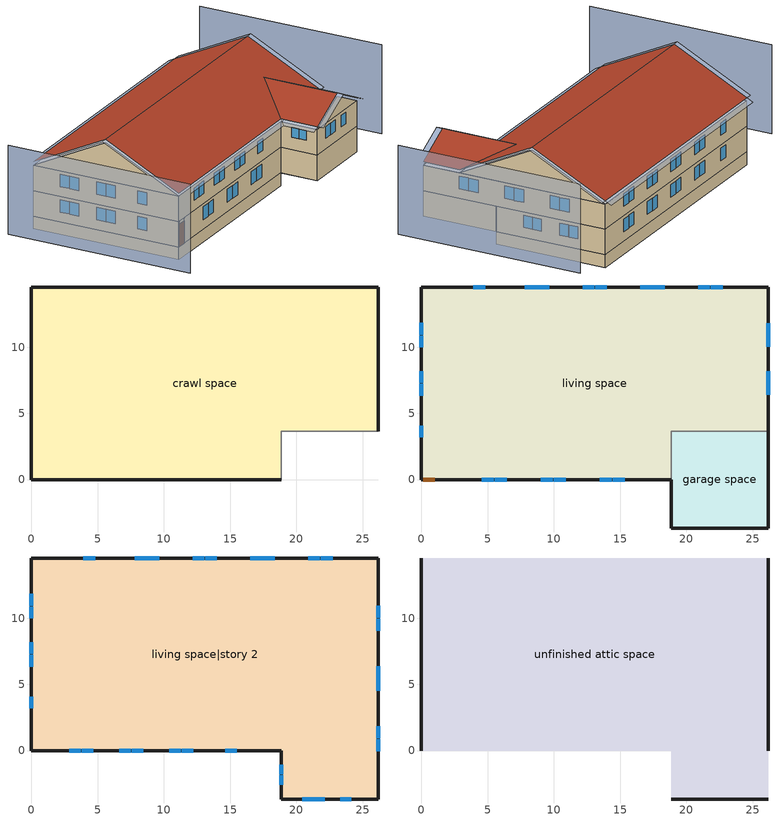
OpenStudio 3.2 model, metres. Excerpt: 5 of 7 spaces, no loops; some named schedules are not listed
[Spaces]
crawl space
 floor foundation (FloorFndGrndCS): 0,0 0,14.54 26.17,14.54 26.17,3.66 18.86,3.66 18.86,0 z-1.22
 wall foundation (WallFndGrndCS): 26.17,3.66 26.17,14.54 0,14.54 0,0 18.86,0 z-1.22:0
 wall adiabatic (WallFndGrndCS): 18.86,0 18.86,3.66 26.17,3.66 z-1.22:0
garage space
 floor foundation (FloorFndGrndUnfinSlab): 18.86,-3.66 18.86,3.66 26.17,3.66 26.17,-3.66 z0
 wall outside (WallExtUninsUnfin): 18.86,0 18.86,-3.66 26.17,-3.66 26.17,3.66 z0:2.44
 wall to living space (WallIntFinInsUnfin Reversed): 26.17,3.66 18.86,3.66 18.86,0 z0:2.44
living space
 floor to crawl space (FloorCSInsFin Reversed): 0,0 0,14.54 26.17,14.54 26.17,3.66 18.86,3.66 18.86,0 z0
 wall outside (WallExtInsFin): 26.17,3.66 26.17,14.54 0,14.54 0,0 0.13,0 1.05,0 18.86,0 z0:2.44
 window (WindowConstruction): 4.56,0 5.47,0 / 5.53,0 6.45,0 / 9.01,0 9.92,0 / 9.98,0 10.9,0 / 13.46,0 14.38,0 / 14.44,0 15.35,0 z0.92:2.13; 22.74,14.54 21.84,14.54 / 21.78,14.54 20.89,14.54 / 18.37,14.54 17.48,14.54 / 17.42,14.54 16.53,14.54 / 14.01,14.54 13.12,14.54 / 13.06,14.54 12.16,14.54 / 9.65,14.54 8.76,14.54 / 8.69,14.54 7.8,14.54 / 4.81,14.54 3.92,14.54 / 0,11.83 0,10.94 / 0,10.88 0,9.98 / 0,8.19 0,7.3 / 0,7.24 0,6.35 / 0,4.08 0,3.19 z0.94:2.13; 26.17,6.39 26.17,7.26 / 26.17,7.32 26.17,8.18 / 26.17,10.02 26.17,10.88 / 26.17,10.94 26.17,11.81 z0.98:2.13
 door (Door): 0.15,0 1.02,0 z0:2.13
living space|story 2
 floor to garage space (FloorFinInsUnfin): 26.17,3.66 26.17,-3.66 18.86,-3.66 18.86,3.66 z2.44
 floor to living space (FloorFinUninsFin): 26.17,14.54 26.17,3.66 18.86,3.66 18.86,0 0,0 0,14.54 z2.44
 wall outside (WallExtInsFin): 0,14.54 0,0 18.86,0 18.86,-3.66 26.17,-3.66 26.17,14.54 0,14.54 z2.44:4.88
 window (WindowConstruction): 20.44,-3.66 21.27,-3.66 / 21.33,-3.66 22.16,-3.66 / 23.32,-3.66 24.15,-3.66 z3.47:4.57; 2.87,0 3.74,0 / 3.8,0 4.67,0 / 6.64,0 7.51,0 / 7.57,0 8.44,0 / 10.42,0 11.29,0 / 11.35,0 12.22,0 / 14.65,0 15.52,0 z3.41:4.57; 22.74,14.54 21.84,14.54 / 21.78,14.54 20.89,14.54 / 18.37,14.54 17.48,14.54 / 17.42,14.54 16.53,14.54 / 14.01,14.54 13.12,14.54 / 13.06,14.54 12.16,14.54 / 9.65,14.54 8.76,14.54 / 8.69,14.54 7.8,14.54 / 4.81,14.54 3.92,14.54 / 0,11.83 0,10.94 / 0,10.88 0,9.98 / 0,8.19 0,7.3 / 0,7.24 0,6.35 / 0,4.08 0,3.19 z3.38:4.57; 18.86,-1.09 18.86,-1.8 / 18.86,-1.86 18.86,-2.57 z3.63:4.57; 26.17,-0.05 26.17,0.86 / 26.17,0.92 26.17,1.83 / 26.17,4.5 26.17,5.41 / 26.17,5.47 26.17,6.38 / 26.17,9.05 26.17,9.96 / 26.17,10.02 26.17,10.93 z3.36:4.57
unfinished attic space
 floor to living space|story 2 (FloorFinInsUnfinAttic): 26.17,14.54 26.17,0 0,0 0,14.54 z4.88; 18.86,-3.66 18.86,0 26.17,0 26.17,-3.66 z4.88
 wall outside (WallExtUninsUnfin): 0,7.27,8.51 0,14.54,4.88 0,0,4.88; 26.17,7.27,8.51 26.17,0,4.88 26.17,14.54,4.88; 18.86,-3.66,4.88 26.17,-3.66,4.88 22.52,-3.66,6.71
 roof outside (RoofUnfinInsExt): 0,7.27,8.82 26.17,7.27,8.82 26.17,14.54,5.18 0,14.54,5.18; 18.86,0,5.18 18.86,-3.66,5.18 22.52,-3.66,7.01 22.52,3.66,7.01; 26.17,0,5.18 22.52,3.66,7.01 22.52,-3.66,7.01 26.17,-3.66,5.18; 0,7.27,8.82 0,0,5.18 18.86,0,5.18 22.52,3.66,7.01 26.17,0,5.18 26.17,7.27,8.82
shading: -4.57,14.54 -4.57,-3.66 / 30.75,-3.66 30.75,14.54 z0:8.51; 26.17,7.32 26.17,8.18 / 26.17,6.39 26.17,7.26 / 26.17,10.02 26.17,10.88 / 26.17,10.94 26.17,11.81 z0.98:2.13; 26.17,9.05 26.17,9.96 / 26.17,5.47 26.17,6.38 / 26.17,4.5 26.17,5.41 / 26.17,-0.05 26.17,0.86 / 26.17,0.92 26.17,1.83 / 26.17,10.02 26.17,10.93 z3.36:4.57; 0,8.19 0,7.3 / 0,11.83 0,10.94 / 22.74,14.54 21.84,14.54 / 0,10.88 0,9.98 / 17.42,14.54 16.53,14.54 / 18.37,14.54 17.48,14.54 / 0,7.24 0,6.35 / 13.06,14.54 12.16,14.54 / 21.78,14.54 20.89,14.54 / 14.01,14.54 13.12,14.54 / 9.65,14.54 8.76,14.54 / 8.69,14.54 7.8,14.54 / 0,4.08 0,3.19 / 4.81,14.54 3.92,14.54 z0.94:2.13; 9.01,0 9.92,0 / 5.53,0 6.45,0 / 4.56,0 5.47,0 / 14.44,0 15.35,0 / 9.98,0 10.9,0 / 13.46,0 14.38,0 z0.92:2.13; 14.65,0 15.52,0 / 11.35,0 12.22,0 / 6.64,0 7.51,0 / 7.57,0 8.44,0 / 2.87,0 3.74,0 / 3.8,0 4.67,0 / 10.42,0 11.29,0 z3.41:4.57; 23.32,-3.66 24.15,-3.66 / 20.44,-3.66 21.27,-3.66 / 21.33,-3.66 22.16,-3.66 z3.47:4.57; 18.86,-1.86 18.86,-2.57 / 18.86,-1.09 18.86,-1.8 z3.63:4.57; 0,11.83 0,10.94 / 21.78,14.54 20.89,14.54 / 0,10.88 0,9.98 / 4.81,14.54 3.92,14.54 / 0,7.24 0,6.35 / 22.74,14.54 21.84,14.54 / 9.65,14.54 8.76,14.54 / 18.37,14.54 17.48,14.54 / 17.42,14.54 16.53,14.54 / 8.69,14.54 7.8,14.54 / 0,4.08 0,3.19 / 14.01,14.54 13.12,14.54 / 0,8.19 0,7.3 / 13.06,14.54 12.16,14.54 z3.38:4.57; 18.25,0,4.88 18.25,-3.66,4.88 18.86,-3.66,5.18 18.86,0,5.18; 18.86,-4.27,5.18 22.52,-4.27,7.01 22.52,-3.66,7.01 18.86,-3.66,5.18; -0.61,14.54,5.18 -0.61,7.27,8.82 0,7.27,8.82 0,14.54,5.18; 26.78,7.27,8.82 26.78,14.54,5.18 26.17,14.54,5.18 26.17,7.27,8.82; 26.17,15.15,4.88 0,15.15,4.88 0,14.54,5.18 26.17,14.54,5.18; -0.61,7.27,8.82 -0.61,0,5.18 0,0,5.18 0,7.27,8.82; 0,-0.61,4.88 18.86,-0.61,4.88 18.86,0,5.18 0,0,5.18; 26.78,0,5.18 26.78,7.27,8.82 26.17,7.27,8.82 26.17,0,5.18; 26.78,-3.66,4.88 26.78,0,4.88 26.17,0,5.18 26.17,-3.66,5.18; 22.52,-4.27,7.01 26.17,-4.27,5.18 26.17,-3.66,5.18 22.52,-3.66,7.01
[Building]
Building 1: North Axis {deg}=45; Standards Number of Stories=2; Standards Number of Above Ground Stories=2; Standards Building Type=singlefamilydetached; Standards Number of Living Units=1
[Site]
Burlington International Ap_VT_USA: Latitude {deg}=44.47; Longitude {deg}=-73.15; Time Zone {hr}=-5; Elevation {m}=101; Terrain=Suburbs
[ClimateZones]
Climate Zone Institution Name 1=Building America; Climate Zone Document Year 1=0; Climate Zone Value 1=Cold
[Site:WaterMainsTemperature]
Calculation Method=Correlation; Annual Average Outdoor Air Temperature {C}=7.86614; Maximum Difference In Monthly Average Outdoor Air Temperatures {deltaC}=28.2745
[Site:GroundTemperature:Deep]
7.86614, 7.86614, 7.86614, 7.86614, 7.86614, 7.86614, 7.86614, 7.86614, 7.86614, 7.86614, 7.86614, 7.86614
[Material] Roughness=Rough
Name | Thickness {m} | Conductivity {W/m-K} | Density {kg/m3} | Specific Heat {J/kg-K} | Thermal Absorptance | Solar Absorptance | Visible Absorptance
Drywall 0.5 in. | 0.0127 | 0.160291 | 801 | 837.4 | 0.9 | 0.5 | 0.1
FloorUATrussandIns | 0.0889 | 0.0555643 | 50.7834 | 1165.1 | 0.9 | 0.5 | 0.9
FloorUAAdditionalCeilingIns | 0.266954 | 0.0531827 | 16.02 | 1046.75
Composition Shingles | 0.009525 | 0.162714 | 1121.4 | 1465.45 | 0.91 | 0.85 | 0.85
RoofSheathing | 0.01905 | 0.115458 | 512.64 | 1214.23 | 0.82 | 0.3 | 0.3
RoofUARoofIns | 0.18415 | 8.02397 | 37.0049 | 1207.88 | 0.91 | 0.85 | 0.91
Vinyl, Light | 0.009525 | 0.089435 | 177.822 | 1046.75 | 0.9 | 0.3 | 0.3
WallSheathing | 0.0127 | 0.115458 | 512.64 | 1214.23 | 0.82 | 0.3 | 0.3
WallStudAndCavity | 0.0889 | 0.338221 | 129.063 | 1212.76 | 0.9 | 0.3 | 0.9
WallStudAndCavity 1 | 0.0889 | 0.346661 | 129.063 | 1212.76 | 0.82 | 0.3 | 0.82
WallStudAndCavity 2 | 0.0889 | 0.393744 | 83.0341 | 1211.67 | 0.9 | 0.3 | 0.9
WallStudAndCavity 3 | 0.0889 | 0.397942 | 83.0341 | 1211.67 | 0.82 | 0.3 | 0.3
res furniture material living space|story 2 | 0.1524 | 0.115458 | 640.8 | 1214.23 | 0.9 | 0.6 | 0.1
Concrete 8.0 in.; FootingMaterial | 0.2032 | 1.803125 | 2242.8 | 837.4 | 0.9
Concrete 4.0 in. | 0.1016 | 1.803125 | 2242.8 | 837.4 | 0.9
FloorIns | 0.23495 | 2.59817 | 67.691 | 1210.98 | 0.82 | 0.3 | 0.3
Wood Floor | 0.015875 | 0.115458 | 544.68 | 1214.23
Floor Covering | 0.0127 | 0.0433444 | 54.468 | 1339.84 | 0.9 | 0.9
FloorIns 1 | 0.1397 | 1.90491 | 67.691 | 1210.98 | 0.82 | 0.3 | 0.3
FloorFinStudAndAirFloor | 0.1397 | 0.557395 | 67.691 | 1210.98 | 0.9 | 0.5 | 0.9
DoorMaterial | 0.04445 | 0.0612267 | 512.64 | 1214.23 | 0.82 | 0.3 | 0.3
[Construction]
FloorFinInsUnfinAttic: Drywall 0.5 in., FloorUATrussandIns, FloorUAAdditionalCeilingIns
RoofUnfinInsExt: Composition Shingles, RoofSheathing, RoofUARoofIns
WallExtInsFin: Vinyl, Light, WallSheathing, WallStudAndCavity, Drywall 0.5 in.
WallIntFinInsUnfin Reversed: WallStudAndCavity 1, WallSheathing
WallExtUninsUnfin: Vinyl, Light, WallSheathing, WallStudAndCavity 2
WallIntFinUninsFin: WallStudAndCavity 3, Drywall 0.5 in.
res furniture construction living space|story 2; res furniture construction garage space; res furniture construction living space: res furniture material living space|story 2
WallFndGrndCS: Concrete 8.0 in.
FloorFndGrndCS; FloorFndGrndUnfinSlab: Concrete 4.0 in.
FloorCSInsFin Reversed: Floor Covering, Wood Floor, RoofSheathing, FloorIns
FootingConstruction: FootingMaterial
FloorFinInsUnfin: FloorIns 1, RoofSheathing, Wood Floor, Floor Covering
FloorFinUninsFin: Drywall 0.5 in., FloorFinStudAndAirFloor, RoofSheathing, Wood Floor, Floor Covering
WindowConstruction: WindowMaterial
Door: DoorMaterial
[WindowMaterial:SimpleGlazingSystem]
WindowMaterial: U-Factor {W/m2-K}=2.15764; Solar Heat Gain Coefficient=0.44
[ThermalZone] Use Ideal Air Loads=No
living zone: Thermostat=living zone temperature setpoint
garage zone; unfinished attic zone; crawl zone: 
res ds res fur oil asys ret air zone; res ds res ac asys ret air zone: Volume {m3}=0.25
[Sizing:Zone] Zone Cooling Design Supply Air Temperature Input Method=SupplyAirTemperature; Zone Cooling Design Supply Air Temperature {C}=14; Zone Cooling Design Supply Air Temperature Difference {deltaC}=11.11; Zone Heating Design Supply Air Temperature Input Method=SupplyAirTemperature; Zone Heating Design Supply Air Temperature {C}=40; Zone Heating Design Supply Air Temperature Difference {deltaC}=11.11; Zone Cooling Design Supply Air Humidity Ratio {kg-H2O/kg-air}=0.0085; Zone Heating Design Supply Air Humidity Ratio {kg-H2O/kg-air}=0.008; Cooling Design Air Flow Method=DesignDay; Heating Design Air Flow Method=DesignDay; Account for Dedicated Outdoor Air System=No; Dedicated Outdoor Air System Control Strategy=NeutralSupplyAir; Dedicated Outdoor Air Low Setpoint Temperature for Design {C}=autosize; Dedicated Outdoor Air High Setpoint Temperature for Design {C}=autosize
garage zone; unfinished attic zone; crawl zone; res ds res fur oil asys ret air zone; res ds res ac asys ret air zone
[Space]
Name | Space Type | Thermal Zone | Building Unit
garage space | Space Type 1 | garage zone
living space; living space|story 2 | Space Type 2 | living zone | unit 1
unfinished attic space | Space Type 3 | unfinished attic zone
crawl space | Space Type 4 | crawl zone
res ds res fur oil asys ret air space |  | res ds res fur oil asys ret air zone
res ds res ac asys ret air space |  | res ds res ac asys ret air zone
[SpaceType]
Name | Standards Space Type
Space Type 1 | garage
Space Type 2 | living
Space Type 3 | unfinished attic
Space Type 4 | crawlspace
[BuildingUnit]
unit 1: Building Unit Type=Residential
[External:File]
schedules.csv: File=schedules.csv
[People:Definition] Number of People Calculation Method=People; Fraction Radiant=0.319734; Sensible Heat Fraction=0.573; Carbon Dioxide Generation Rate {m3/s-W}=0; Enable ASHRAE 55 Comfort Warnings=No; Mean Radiant Temperature Calculation Type=ZoneAveraged
Name | Number of People {people}
res occupants|living space|story 2 | 0.535148
res occupants|living space | 0.464852
[People] Number of People Schedule=occupants; Activity Level Schedule=res occupants activity schedule; Multiplier=1
Name | People Definition | Space or SpaceType
res occupants|living space|story 2 | res occupants|living space|story 2 | living space|story 2
res occupants|living space | res occupants|living space | living space
[InternalMass:Definition] Design Level Calculation Method=SurfaceArea
Name | Construction | Surface Area {m2}
living space|story 2 Partition | WallIntFinUninsFin | 407.38
living space Partition | WallIntFinUninsFin | 353.868
res furniture mass living space|story 2 | res furniture construction living space|story 2 | 162.952
res furniture mass garage space | res furniture construction garage space | 5.35122
res furniture mass living space | res furniture construction living space | 141.547
[InternalMass] Multiplier=1
Name | Internal Mass Definition | Space or SpaceType
living space|story 2 Partition | living space|story 2 Partition | living space|story 2
living space Partition | living space Partition | living space
res furniture mass living space|story 2 | res furniture mass living space|story 2 | living space|story 2
res furniture mass garage space | res furniture mass garage space | garage space
res furniture mass living space | res furniture mass living space | living space
[Foundation:Kiva] Wall Height Above Grade {m}=0.2032; Wall Depth Below Slab {m}=0.2032
Name | Footing Wall Construction
Foundation Kiva 1
Foundation Kiva 2 | FootingConstruction
[Foundation:Kiva:Settings]
Soil Conductivity {W/m-K}=1.731; Soil Density {kg/m3}=1842.3; Soil Specific Heat {J/kg-K}=418.7; Ground Solar Absorptivity=0.9; Ground Thermal Absorptivity=0.9; Ground Surface Roughness {m}=0.03; Far-Field Width {m}=40; Deep-Ground Boundary Condition=ZeroFlux; Deep-Ground Depth {m}=40; Minimum Cell Dimension {m}=0.02; Maximum Cell Growth Coefficient=1.5; Simulation Timestep=Hourly
[SurfaceProperty:ExposedFoundationPerimeter] Exposed Perimeter Calculation Method=TotalExposedPerimeter
Name | Total Exposed Perimeter {m}
Surface 28 | 70.4601
Surface 1 | 18.288
[WaterUse:Equipment:Definition]
Name | Peak Flow Rate {m3/s} | Target Temperature Schedule
res shower | 3.52102e-05 | fixtures temperature schedule
res sink | 3.49067e-05 | fixtures temperature schedule
res bath | 0.000153902 | fixtures temperature schedule
res shower dist; res sink dist; res bath dist | 0 | fixtures temperature schedule
res cw | 2.72863e-05 | res cw temperature schedule
[WaterUse:Equipment] Space=living space|story 2
Name | Water Use Equipment Definition | Flow Rate Fraction Schedule
res shower | res shower | showers
res sink | res sink | sinks
res bath | res bath | baths
res shower dist | res shower dist | showers
res sink dist | res sink dist | sinks
res bath dist | res bath dist | baths
res cw | res cw | clothes_washer
[OtherEquipment:Definition] Design Level Calculation Method=EquipmentLevel
Name | Design Level {W} | Fraction Latent | Fraction Radiant | Fraction Lost
res shower | 1012.26 | 0.486891 | 0 | 0
res sink | 350.285 | 0.311263 | 0 | 0
res bath | 2267.71 | 0 | 0 | 0
res hot water distribution | 3258.28 | 0 | 0 | 0
res range propane | 9400.19 | 0.2 | 0.18 | 0.5
res ds res fur oil asys SupSLkToLvEq; res ds res fur oil asys SupLatLkToLvEq; res ds res fur oil asys SupDCnToLvEq; res ds res fur oil asys SupDCnToAhEq; res ds res fur oil asys RetDCnToPlEq; res ds res fur oil asys RetDCnToAhEquip; res ds res fur oil asys SupSLkToAhEq; res ds res fur oil asys SupLatLkToAhEq; res ds res fur oil asys RetSLkEq; res ds res fur oil asys RetLatLkEq; res ds res ac asys SupSLkToLvEq; res ds res ac asys SupLatLkToLvEq; res ds res ac asys SupDCnToLvEq; res ds res ac asys SupDCnToAhEq; res ds res ac asys RetDCnToPlEq; res ds res ac asys RetDCnToAhEquip; res ds res ac asys SupSLkToAhEq; res ds res ac asys SupLatLkToAhEq; res ds res ac asys RetSLkEq; res ds res ac asys RetLatLkEq | 0
[OtherEquipment]
Name | Other Equipment Definition | Space or SpaceType | Schedule | Fuel Type
res shower | res shower | living space|story 2 | showers
res sink | res sink | living space|story 2 | sinks
res bath | res bath | living space|story 2 | baths
res hot water distribution | res hot water distribution | living space|story 2 | showers
res range propane | res range propane | living space|story 2 | cooking_range | Propane
res ds res fur oil asys SupSLkToLvEq | res ds res fur oil asys SupSLkToLvEq | living space|story 2 | Always On Discrete | None
res ds res fur oil asys SupLatLkToLvEq | res ds res fur oil asys SupLatLkToLvEq | living space|story 2 | Always On Discrete | None
res ds res fur oil asys SupDCnToLvEq | res ds res fur oil asys SupDCnToLvEq | living space|story 2 | Always On Discrete | None
res ds res fur oil asys SupDCnToAhEq | res ds res fur oil asys SupDCnToAhEq | crawl space | Always On Discrete | None
res ds res fur oil asys RetDCnToPlEq | res ds res fur oil asys RetDCnToPlEq | res ds res fur oil asys ret air space | Always On Discrete | None
res ds res fur oil asys RetDCnToAhEquip | res ds res fur oil asys RetDCnToAhEquip | crawl space | Always On Discrete | None
res ds res fur oil asys SupSLkToAhEq | res ds res fur oil asys SupSLkToAhEq | crawl space | Always On Discrete | None
res ds res fur oil asys SupLatLkToAhEq | res ds res fur oil asys SupLatLkToAhEq | crawl space | Always On Discrete | None
res ds res fur oil asys RetSLkEq | res ds res fur oil asys RetSLkEq | res ds res fur oil asys ret air space | Always On Discrete | None
res ds res fur oil asys RetLatLkEq | res ds res fur oil asys RetLatLkEq | res ds res fur oil asys ret air space | Always On Discrete | None
res ds res ac asys SupSLkToLvEq | res ds res ac asys SupSLkToLvEq | living space|story 2 | Always On Discrete | None
res ds res ac asys SupLatLkToLvEq | res ds res ac asys SupLatLkToLvEq | living space|story 2 | Always On Discrete | None
res ds res ac asys SupDCnToLvEq | res ds res ac asys SupDCnToLvEq | living space|story 2 | Always On Discrete | None
res ds res ac asys SupDCnToAhEq | res ds res ac asys SupDCnToAhEq | crawl space | Always On Discrete | None
res ds res ac asys RetDCnToPlEq | res ds res ac asys RetDCnToPlEq | res ds res ac asys ret air space | Always On Discrete | None
res ds res ac asys RetDCnToAhEquip | res ds res ac asys RetDCnToAhEquip | crawl space | Always On Discrete | None
res ds res ac asys SupSLkToAhEq | res ds res ac asys SupSLkToAhEq | crawl space | Always On Discrete | None
res ds res ac asys SupLatLkToAhEq | res ds res ac asys SupLatLkToAhEq | crawl space | Always On Discrete | None
res ds res ac asys RetSLkEq | res ds res ac asys RetSLkEq | res ds res ac asys ret air space | Always On Discrete | None
res ds res ac asys RetLatLkEq | res ds res ac asys RetLatLkEq | res ds res ac asys ret air space | Always On Discrete | None
[EnergyManagementSystem:Sensor]
Name | Output Variable or Output Meter Index Key | Output Variable or Output Meter
res_shower_vol | res shower | Water Use Equipment Hot Water Volume
res_shower_mixsp | fixtures temperature schedule | Schedule Value
res_nv_pb_s |  | Site Outdoor Air Barometric Pressure
res_af_vw_s |  | Site Wind Speed
res_nv_wt_s |  | Site Outdoor Air Humidity Ratio
res_nv_1_nva_s | res nv_1 avail schedule | Schedule Value
res_nv_1_sp_s | res nv_1 temp schedule | Schedule Value
res_ds_res_fur_oil_asys_ah_mfr_s | Node 26 | System Node Mass Flow Rate
res_ds_res_fur_oil_asys_ah_vfr_s | Node 26 | System Node Current Density Volume Flow Rate
res_ds_res_fur_oil_asys_ah_tt_s | Node 26 | System Node Temperature
res_ds_res_fur_oil_asys_ra_t_s | Node 29 | System Node Temperature
res_ds_res_fur_oil_asys_ah_wt_s | Node 26 | System Node Humidity Ratio
res_ds_res_fur_oil_asys_ra_w_s | Node 29 | System Node Humidity Ratio
res_ds_res_fur_oil_asys_ah_t_s; res_ds_res_ac_asys_ah_t_s | crawl zone | Zone Air Temperature
res_ds_res_fur_oil_asys_ah_w_s; res_ds_res_ac_asys_ah_w_s | crawl zone | Zone Mean Air Humidity Ratio
res_ds_res_ac_asys_ah_mfr_s | Node 19 | System Node Mass Flow Rate
res_ds_res_ac_asys_ah_vfr_s | Node 19 | System Node Current Density Volume Flow Rate
res_ds_res_ac_asys_ah_tt_s | Node 19 | System Node Temperature
res_ds_res_ac_asys_ra_t_s | Node 22 | System Node Temperature
res_ds_res_ac_asys_ah_wt_s | Node 19 | System Node Humidity Ratio
res_ds_res_ac_asys_ra_w_s | Node 22 | System Node Humidity Ratio
res_infil_1_range_sch_s | res mv_1 range exhaust schedule | Schedule Value
res_infil_1_bath_sch_s | res mv_1 bath exhaust schedule | Schedule Value
res_infil_1_dryer_sch_s | clothes_dryer_exhaust | Schedule Value
res_infil_1_wh_sch_s | Always On Discrete | Schedule Value
[EnergyManagementSystem:Program]
res_shower_sag: If res_shower_vol > 0; Set ShowerTime=SystemTimeStep; Else; Set ShowerTime=0; EndIf; If (res_shower_vol > 0) && (res_shower_mixsp > res_shower_tout); Set ShowerSag=SystemTimeStep; Set ShowerE=res_shower_vol*4141170*(res_shower_mixsp-res_shower_tout); Else; Set ShowerSag=0; Set ShowerE=0; EndIf
res_nv_1_program: Set Tdiff = res_af_1_tin_s-res_af_1_tt_s; Set dT = (@Abs Tdiff); Set pt = (@RhFnTdbWPb res_af_1_tt_s res_nv_wt_s res_nv_pb_s); Set NVA = 23059.85846398137; Set Cs = 0.00017926040778923255; Set Cw = 8.70903777141566e-05; Set MNV = 10.31236626554883; Set MHR = 0.0115; Set MRH = 0.7; Set temp1 = (res_nv_1_nva_s*NVA); Set SGNV = temp1*((((Cs*dT)+(Cw*(res_af_vw_s^2)))^0.5)/1000); If (res_nv_wt_s<MHR) && (pt<MRH) && (res_af_1_tin_s>res_nv_1_sp_s); Set temp2 = (res_af_1_tin_s-res_nv_1_sp_s); Set NVadj1 = temp2/(res_af_1_tin_s-res_af_1_tt_s); Set NVadj2 = (@Min NVadj1 1); Set NVadj3 = (@Max NVadj2 0); Set NVadj = SGNV*NVadj3; Set res_nv_1_flow_act = (@Min NVadj MNV); Else; Set res_nv_1_flow_act = 0; EndIf
res_ds_res_fur_oil_asys_program: Set res_ds_res_fur_oil_asys_AhMfr = res_ds_res_fur_oil_asys_ah_mfr_s; Set res_ds_res_fur_oil_asys_FanRtf = res_ds_res_fur_oil_asys_fan_rtf_s; Set res_ds_res_fur_oil_asys_AhVfr = res_ds_res_fur_oil_asys_ah_vfr_s; Set res_ds_res_fur_oil_asys_AhTt = res_ds_res_fur_oil_asys_ah_tt_s; Set res_ds_res_fur_oil_asys_AhWt = res_ds_res_fur_oil_asys_ah_wt_s; Set res_ds_res_fur_oil_asys_RaT = res_ds_res_fur_oil_asys_ra_t_s; Set res_ds_res_fur_oil_asys_RaW = res_ds_res_fur_oil_asys_ra_w_s; Set res_ds_res_fur_oil_asys_AhT = res_ds_res_fur_oil_asys_ah_t_s; Set res_ds_res_fur_oil_asys_AhW = res_ds_res_fur_oil_asys_ah_w_s; Run res_ds_res_fur_oil_asys_lk_subrout; Set res_ds_res_fur_oil_asys_SupSLkToLvEq_act = res_ds_res_fur_oil_asys_SupSLkToLv; Set res_ds_res_fur_oil_asys_SupLatLkToLvEq_act = res_ds_res_fur_oil_asys_SupLatLkToLv; Set res_ds_res_fur_oil_asys_SupDCnToLvEq_act = res_ds_res_fur_oil_asys_SupDCnToLv; Set res_ds_res_fur_oil_asys_SupDCnToAhEq_act = res_ds_res_fur_oil_asys_SupDCnToAh; Set res_ds_res_fur_oil_asys_SupSLkToAhEq_act = res_ds_res_fur_oil_asys_SupSLkToAh; Set res_ds_res_fur_oil_asys_SupLatLkToAhEq_act = res_ds_res_fur_oil_asys_SupLatLkToAh; Set res_ds_res_fur_oil_asys_RetSLkEq_act = res_ds_res_fur_oil_asys_RetSLk; Set res_ds_res_fur_oil_asys_RetLatLkEq_act = res_ds_res_fur_oil_asys_RetLatLk; Set res_ds_res_fur_oil_asys_RetDCnToPlEq_act = res_ds_res_fur_oil_asys_RetDCnToPl; Set res_ds_res_fur_oil_asys_RetDCnToAhEquip_act = res_ds_res_fur_oil_asys_RetDCnToAh; Set res_ds_res_fur_oil_asys_AhToLivMix_act = res_ds_res_fur_oil_asys_AhToLiv; Set res_ds_res_fur_oil_asys_LivToAhMix_act = res_ds_res_fur_oil_asys_LivToAh
res_ds_res_ac_asys_program: Set res_ds_res_ac_asys_AhMfr = res_ds_res_ac_asys_ah_mfr_s; Set res_ds_res_ac_asys_FanRtf = res_ds_res_ac_asys_fan_rtf_s; Set res_ds_res_ac_asys_AhVfr = res_ds_res_ac_asys_ah_vfr_s; Set res_ds_res_ac_asys_AhTt = res_ds_res_ac_asys_ah_tt_s; Set res_ds_res_ac_asys_AhWt = res_ds_res_ac_asys_ah_wt_s; Set res_ds_res_ac_asys_RaT = res_ds_res_ac_asys_ra_t_s; Set res_ds_res_ac_asys_RaW = res_ds_res_ac_asys_ra_w_s; Set res_ds_res_ac_asys_AhT = res_ds_res_ac_asys_ah_t_s; Set res_ds_res_ac_asys_AhW = res_ds_res_ac_asys_ah_w_s; Run res_ds_res_ac_asys_lk_subrout; Set res_ds_res_ac_asys_SupSLkToLvEq_act = res_ds_res_ac_asys_SupSLkToLv; Set res_ds_res_ac_asys_SupLatLkToLvEq_act = res_ds_res_ac_asys_SupLatLkToLv; Set res_ds_res_ac_asys_SupDCnToLvEq_act = res_ds_res_ac_asys_SupDCnToLv; Set res_ds_res_ac_asys_SupDCnToAhEq_act = res_ds_res_ac_asys_SupDCnToAh; Set res_ds_res_ac_asys_SupSLkToAhEq_act = res_ds_res_ac_asys_SupSLkToAh; Set res_ds_res_ac_asys_SupLatLkToAhEq_act = res_ds_res_ac_asys_SupLatLkToAh; Set res_ds_res_ac_asys_RetSLkEq_act = res_ds_res_ac_asys_RetSLk; Set res_ds_res_ac_asys_RetLatLkEq_act = res_ds_res_ac_asys_RetLatLk; Set res_ds_res_ac_asys_RetDCnToPlEq_act = res_ds_res_ac_asys_RetDCnToPl; Set res_ds_res_ac_asys_RetDCnToAhEquip_act = res_ds_res_ac_asys_RetDCnToAh; Set res_ds_res_ac_asys_AhToLivMix_act = res_ds_res_ac_asys_AhToLiv; Set res_ds_res_ac_asys_LivToAhMix_act = res_ds_res_ac_asys_LivToAh
res_infil_1_program: Set p_m = 0.14; Set p_s = 0.22; Set s_m = 270; Set s_s = 370; Set z_m = 9.99744; Set z_s = 4.8768; Set f_t = (((s_m/z_m)^p_m)*((z_s/s_s)^p_s)); Set Tdiff = res_af_1_tin_s-res_af_1_tt_s; Set dT = @Abs Tdiff; Set c = 0.1597; Set Cs = 0.1236; Set Cw = 0.1283; Set n = 0.65; Set sft = (f_t*0.7000000000000001); Set temp1 = ((c*Cw)*((sft*res_af_vw_s)^(2*n)))^2; Set Qn = (((c*Cs*(dT^n))^2)+temp1)^0.5; Set Tdiff = res_af_1_tin_s-res_af_1_tt_s; Set QWHV = res_infil_1_wh_sch_s*0.0; Set Qrange = res_infil_1_range_sch_s*0.0472; Set Qdryer = res_infil_1_dryer_sch_s*0.0472; Set Qbath = res_infil_1_bath_sch_s*0.0472; Set QductsOut = 0; Set QductsIn = 0; Set QductsOut = QductsOut+res_ds_res_fur_oil_asys_lk_ret_fan_equiv; Set QductsIn = QductsIn+res_ds_res_fur_oil_asys_lk_sup_fan_equiv; Set QductsOut = QductsOut+res_ds_res_ac_asys_lk_ret_fan_equiv; Set QductsIn = QductsIn+res_ds_res_ac_asys_lk_sup_fan_equiv; Set Qout = Qrange+Qbath+Qdryer+QductsOut; Set Qin = QWHV+QductsIn; Set faneff_wh = 1; Set res_infil_1_house_fan_act = (QWHV*300)/faneff_wh*0; Set faneff_sp = 0.4719474432000001; Set res_infil_1_range_fan_act = (Qrange*300)/faneff_sp; Set res_infil_1_bath_fan_act = (Qbath*300)/faneff_sp; Set Qfan = (@Max Qout Qin); If Qfan > 0; Set Qavg = ((Qout + Qin) / 2.0); If ((@Abs (Qout - Qavg)) / Qavg) <= 0.1; Set phi = 1; Else; Set phi = (Qn / (Qn + Qfan)); EndIf; Set Qinf_adj = phi * Qn; Else; Set Qinf_adj = Qn; EndIf; Set res_infil_1_flow_act = Qfan + Qinf_adj
[EnergyManagementSystem:ProgramCallingManager]
res shower sag: EndOfSystemTimestepAfterHVACReporting; res_shower_sag
res af_1 program calling manager: BeginTimestepBeforePredictor; res_infil_1_program; res_nv_1_program
res ds res fur oil asys program calling manager: EndOfSystemTimestepAfterHVACReporting; res_ds_res_fur_oil_asys_program
res ds res ac asys program calling manager: EndOfSystemTimestepAfterHVACReporting; res_ds_res_ac_asys_program
[EnergyManagementSystem:OutputVariable] Type of Data in Variable=Summed; Update Frequency=SystemTimestep; EMS Program or Subroutine=res_shower_sag
Name | EMS Variable | Units
Unmet Shower Energy|unit 1 | ShowerE | J
Unmet Shower Time|unit 1 | ShowerSag | hr
Shower Draw Time|unit 1 | ShowerTime | hr
[ThermostatSetpoint:DualSetpoint]
living zone temperature setpoint: Heating Setpoint Temperature Schedule=res heating setpoint; Cooling Setpoint Temperature Schedule=res cooling setpoint
[ElectricEquipment:Definition] Design Level Calculation Method=EquipmentLevel
Name | Design Level {W} | Fraction Latent | Fraction Radiant | Fraction Lost
res ceil fan | 15.7953 | 0 | 0.558 | 0
res refrig | 65.0889 | 0 | 0 | 0
res cw | 1627.99 | 0 | 0.48 | 0.2
res cd electric | 27867.8 | 0.05 | 0.09 | 0.8
res range electric | 905.696 | 0.3 | 0.24 | 0.3
res misc plug loads|living space|story 2 | 472.839 | 0.021 | 0.558 | 0.049
res misc plug loads|living space | 410.728 | 0.021 | 0.558 | 0.049
res extra refrig | 133.339 | 0 | 0 | 0
res infil_1 house fan; res infil_1 range fan; res infil_1 bath fan | 0 | 0 | 0 | 1
[ElectricEquipment]
Name | Electric Equipment Definition | Space or SpaceType | Schedule
res ceil fan | res ceil fan | living space|story 2 | ceiling_fan
res refrig | res refrig | living space|story 2 | res refrig schedule
res cw | res cw | living space|story 2 | clothes_washer_power
res cd electric | res cd electric | living space|story 2 | clothes_dryer
res range electric | res range electric | living space|story 2 | cooking_range
res misc plug loads|living space|story 2 | res misc plug loads|living space|story 2 | living space|story 2 | plug_loads
res misc plug loads|living space | res misc plug loads|living space | living space | plug_loads
res extra refrig | res extra refrig | garage space | res extra refrig schedule
res infil_1 house fan | res infil_1 house fan | living space|story 2 | Always On Discrete
res infil_1 range fan | res infil_1 range fan | living space|story 2 | Always On Discrete
res infil_1 bath fan | res infil_1 bath fan | living space|story 2 | Always On Discrete
[Lights:Definition] Design Level Calculation Method=LightingLevel; Fraction Radiant=0.6; Fraction Visible=0.2; Return Air Fraction=0
Name | Lighting Level {W}
res lighting interior living space|story 2 | 945.397
res lighting interior living space | 821.213
res lighting garage garage space | 4.07527
[Lights] Fraction Replaceable=1
Name | Lights Definition | Space or SpaceType | Schedule
res lighting interior living space|story 2 | res lighting interior living space|story 2 | living space|story 2 | lighting_interior
res lighting interior living space | res lighting interior living space | living space | lighting_interior
res lighting garage garage space | res lighting garage garage space | garage space | lighting_garage
[Exterior:Lights:Definition]
res lighting exterior: Design Level {W}=20.7716
[Exterior:Lights]
res lighting exterior: Exterior Lights Definition=res lighting exterior; Schedule=lighting_exterior
[SpaceInfiltration:EffectiveLeakageArea] Schedule=Always On Discrete
Name | Space or SpaceType | Effective Air Leakage Area {cm2} | Stack Coefficient | Wind Coefficient
res infil|garage space | garage space | 108.805 | 0.000129067 | 4.38083e-05
res infil|unfinished attic space | unfinished attic space | 13565.7 | 0.000273825 | 4.64718e-05
[SpaceInfiltration:DesignFlowRate] Schedule=Always On Discrete
Name | Space or SpaceType | Design Flow Rate Calculation Method | Air Changes per Hour {1/hr} | Constant Term Coefficient | Temperature Term Coefficient | Velocity Term Coefficient | Velocity Squared Term Coefficient | Design Flow Rate {m3/s}
res infil|crawl space | crawl space | AirChanges/Hour | 2 | 1 | 0 | 0 | 0
res nv_1 flow; res infil_1 flow | living space|story 2 | Flow/Space |  |  |  |  |  | 0
[EnergyManagementSystem:Actuator]
Name | Actuated Component | Actuated Component Type | Actuated Component Control Type
res_nv_1_flow_act | res nv_1 flow | Zone Infiltration | Air Exchange Flow Rate
res_ds_res_fur_oil_asys_SupSLkToLvEq_act | res ds res fur oil asys SupSLkToLvEq | OtherEquipment | Power Level
res_ds_res_fur_oil_asys_SupLatLkToLvEq_act | res ds res fur oil asys SupLatLkToLvEq | OtherEquipment | Power Level
res_ds_res_fur_oil_asys_SupDCnToLvEq_act | res ds res fur oil asys SupDCnToLvEq | OtherEquipment | Power Level
res_ds_res_fur_oil_asys_SupDCnToAhEq_act | res ds res fur oil asys SupDCnToAhEq | OtherEquipment | Power Level
res_ds_res_fur_oil_asys_RetDCnToPlEq_act | res ds res fur oil asys RetDCnToPlEq | OtherEquipment | Power Level
res_ds_res_fur_oil_asys_RetDCnToAhEquip_act | res ds res fur oil asys RetDCnToAhEquip | OtherEquipment | Power Level
res_ds_res_fur_oil_asys_SupSLkToAhEq_act | res ds res fur oil asys SupSLkToAhEq | OtherEquipment | Power Level
res_ds_res_fur_oil_asys_SupLatLkToAhEq_act | res ds res fur oil asys SupLatLkToAhEq | OtherEquipment | Power Level
res_ds_res_fur_oil_asys_RetSLkEq_act | res ds res fur oil asys RetSLkEq | OtherEquipment | Power Level
res_ds_res_fur_oil_asys_RetLatLkEq_act | res ds res fur oil asys RetLatLkEq | OtherEquipment | Power Level
res_ds_res_fur_oil_asys_AhToLivMix_act | res ds res fur oil asys AhToLivMix | ZoneMixing | Air Exchange Flow Rate
res_ds_res_fur_oil_asys_LivToAhMix_act | res ds res fur oil asys LivToAhMix | ZoneMixing | Air Exchange Flow Rate
res_ds_res_ac_asys_SupSLkToLvEq_act | res ds res ac asys SupSLkToLvEq | OtherEquipment | Power Level
res_ds_res_ac_asys_SupLatLkToLvEq_act | res ds res ac asys SupLatLkToLvEq | OtherEquipment | Power Level
res_ds_res_ac_asys_SupDCnToLvEq_act | res ds res ac asys SupDCnToLvEq | OtherEquipment | Power Level
res_ds_res_ac_asys_SupDCnToAhEq_act | res ds res ac asys SupDCnToAhEq | OtherEquipment | Power Level
res_ds_res_ac_asys_RetDCnToPlEq_act | res ds res ac asys RetDCnToPlEq | OtherEquipment | Power Level
res_ds_res_ac_asys_RetDCnToAhEquip_act | res ds res ac asys RetDCnToAhEquip | OtherEquipment | Power Level
res_ds_res_ac_asys_SupSLkToAhEq_act | res ds res ac asys SupSLkToAhEq | OtherEquipment | Power Level
res_ds_res_ac_asys_SupLatLkToAhEq_act | res ds res ac asys SupLatLkToAhEq | OtherEquipment | Power Level
res_ds_res_ac_asys_RetSLkEq_act | res ds res ac asys RetSLkEq | OtherEquipment | Power Level
res_ds_res_ac_asys_RetLatLkEq_act | res ds res ac asys RetLatLkEq | OtherEquipment | Power Level
res_ds_res_ac_asys_AhToLivMix_act | res ds res ac asys AhToLivMix | ZoneMixing | Air Exchange Flow Rate
res_ds_res_ac_asys_LivToAhMix_act | res ds res ac asys LivToAhMix | ZoneMixing | Air Exchange Flow Rate
res_infil_1_house_fan_act | res infil_1 house fan | ElectricEquipment | Electricity Rate
res_infil_1_range_fan_act | res infil_1 range fan | ElectricEquipment | Electricity Rate
res_infil_1_bath_fan_act | res infil_1 bath fan | ElectricEquipment | Electricity Rate
res_infil_1_flow_act | res infil_1 flow | Zone Infiltration | Air Exchange Flow Rate
[AirLoopHVAC:ReturnPlenum]
Name | ThermalZone
res fur oil asys return plenum | res ds res fur oil asys ret air zone
res ac asys return plenum | res ds res ac asys ret air zone
[ZoneMixing] Schedule=Always On Continuous; Design Flow Rate Calculation Method=Flow/Zone; Design Flow Rate {m3/s}=0
Name | Zone | Source Zone
res ds res fur oil asys AhToLivMix; res ds res ac asys AhToLivMix | living zone | crawl zone
res ds res fur oil asys LivToAhMix; res ds res ac asys LivToAhMix | crawl zone | living zone
[EnergyManagementSystem:Subroutine]
res_ds_res_fur_oil_asys_lk_subrout: Set f_sup = 0.1499250749250749; Set f_ret = 0.0750749250749251; Set f_OA = 0.0748501498501498; Set oafrate = f_OA * res_ds_res_fur_oil_asys_AhVfr; Set suplkfrate = f_sup * res_ds_res_fur_oil_asys_AhVfr; Set retlkfrate = f_ret * res_ds_res_fur_oil_asys_AhVfr; Set res_ds_res_fur_oil_asys_AhToLiv = (@Abs (suplkfrate-retlkfrate-oafrate)); Set res_ds_res_fur_oil_asys_LivToAh = 0; Set res_ds_res_fur_oil_asys_lk_sup_fan_equiv = 0; Set res_ds_res_fur_oil_asys_lk_ret_fan_equiv = oafrate; If res_ds_res_fur_oil_asys_AhMfr>0; Set h_SA=(@HFnTdbW res_ds_res_fur_oil_asys_AhTt res_ds_res_fur_oil_asys_AhWt); Set h_AHZ=(@HFnTdbW res_ds_res_fur_oil_asys_AhT res_ds_res_fur_oil_asys_AhW); Set h_RA=(@HFnTdbW res_ds_res_fur_oil_asys_RaT res_ds_res_fur_oil_asys_RaW); Set h_fg=(@HfgAirFnWTdb res_ds_res_fur_oil_asys_AhWt res_ds_res_fur_oil_asys_AhTt); Set SALkQtot=f_sup*res_ds_res_fur_oil_asys_AhMfr*(h_RA-h_SA); Set temp1=h_fg*(res_ds_res_fur_oil_asys_RaW-res_ds_res_fur_oil_asys_AhWt); Set res_ds_res_fur_oil_asys_SupLatLkToLv = f_sup*res_ds_res_fur_oil_asys_AhMfr*temp1; Set res_ds_res_fur_oil_asys_SupSLkToLv = SALkQtot-res_ds_res_fur_oil_asys_SupLatLkToLv; Set eTm=(res_ds_res_fur_oil_asys_FanRtf/(res_ds_res_fur_oil_asys_AhMfr*1006.0))*514.866; Set eTm=0-eTm; Set temp4=res_ds_res_fur_oil_asys_AhT; Set tsup=temp4+((res_ds_res_fur_oil_asys_AhTt-res_ds_res_fur_oil_asys_AhT)*(@Exp eTm)); Set temp5=tsup-res_ds_res_fur_oil_asys_AhTt; Set res_ds_res_fur_oil_asys_SupDCnToLv = res_ds_res_fur_oil_asys_AhMfr*1006.0*temp5; Set res_ds_res_fur_oil_asys_SupDCnToAh = 0-res_ds_res_fur_oil_asys_SupDCnToLv; Set eTm=(res_ds_res_fur_oil_asys_FanRtf/(res_ds_res_fur_oil_asys_AhMfr*1006.0))*190.691; Set eTm=0-eTm; Set temp6=res_ds_res_fur_oil_asys_AhT; Set tret=temp6+((res_ds_res_fur_oil_asys_RaT-res_ds_res_fur_oil_asys_AhT)*(@Exp eTm)); Set temp7=tret-res_ds_res_fur_oil_asys_RaT; Set res_ds_res_fur_oil_asys_RetDCnToPl=res_ds_res_fur_oil_asys_AhMfr*1006.0*temp7; Set res_ds_res_fur_oil_asys_RetDCnToAh=0-res_ds_res_fur_oil_asys_RetDCnToPl; Set res_ds_res_fur_oil_asys_RetLatLk=0; Set temp2=(res_ds_res_fur_oil_asys_AhT-res_ds_res_fur_oil_asys_RaT); Set res_ds_res_fur_oil_asys_RetSLk=f_ret*res_ds_res_fur_oil_asys_AhMfr*1006.0*temp2; Set QtLkToAHZn=f_sup*res_ds_res_fur_oil_asys_AhMfr*(h_SA-h_AHZ); Set temp3=(res_ds_res_fur_oil_asys_AhWt-res_ds_res_fur_oil_asys_AhW); Set res_ds_res_fur_oil_asys_SupLatLkToAh=f_sup*res_ds_res_fur_oil_asys_AhMfr*h_fg; Set res_ds_res_fur_oil_asys_SupLatLkToAh=res_ds_res_fur_oil_asys_SupLatLkToAh*temp3; Set res_ds_res_fur_oil_asys_SupSLkToAh=QtLkToAHZn-res_ds_res_fur_oil_asys_SupLatLkToAh; Else; Set res_ds_res_fur_oil_asys_SupLatLkToLv=0; Set res_ds_res_fur_oil_asys_SupSLkToLv=0; Set res_ds_res_fur_oil_asys_SupDCnToLv=0; Set res_ds_res_fur_oil_asys_SupDCnToAh=0; Set res_ds_res_fur_oil_asys_RetDCnToPl=0; Set res_ds_res_fur_oil_asys_RetDCnToAh=0; Set res_ds_res_fur_oil_asys_RetLatLk=0; Set res_ds_res_fur_oil_asys_RetSLk=0; Set res_ds_res_fur_oil_asys_SupLatLkToAh=0; Set res_ds_res_fur_oil_asys_SupSLkToAh=0; EndIf
[Schedule:File] External File=schedules.csv; Rows to Skip at Top=1; Number of Hours of Data=8760; Minutes per Item=15
Name | Column Number
occupants | 1
showers | 14
sinks | 15
baths | 13
ceiling_fan | 16
clothes_washer | 9
clothes_washer_power | 10
clothes_dryer | 11
cooking_range | 6
lighting_interior | 2
lighting_garage | 4
lighting_exterior | 3
plug_loads | 17
clothes_dryer_exhaust | 12
[Schedule:Constant]
Name | Value
res occupants activity schedule | 112.539
fixtures temperature schedule | 43.3333
Always On Discrete; Always On Continuous | 1
res cw temperature schedule | 52.666
[Schedule:Ruleset]
Name | Default Day Schedule | Summer Design Day Schedule | Winter Design Day Schedule
res heating setpoint | Schedule Day 6 | res heating setpoint summer design | res heating setpoint winter design
res cooling setpoint | Schedule Day 7 | res cooling setpoint summer design | res cooling setpoint winter design
res refrig schedule | Schedule Day 8 | res refrig schedule summer design | res refrig schedule winter design
res extra refrig schedule | Schedule Day 13 | res extra refrig schedule summer design | res extra refrig schedule winter design
res nv_1 temp schedule | Schedule Day 14
res nv_1 avail schedule | Schedule Day 15
res mv_1 range exhaust schedule | Schedule Day 18 | res mv_1 range exhaust schedule summer design | res mv_1 range exhaust schedule winter design
res mv_1 bath exhaust schedule | Schedule Day 19 | res mv_1 bath exhaust schedule summer design | res mv_1 bath exhaust schedule winter design
[Schedule:Day]
Schedule Day 6; Schedule Day 7; Schedule Day 8; res refrig schedule winter design; Schedule Day 13; res extra refrig schedule winter design; Schedule Day 15: 24, 0, 0
res heating setpoint allday1; res heating setpoint allday2; res heating setpoint allday3; res heating setpoint allday4; res heating setpoint allday5; res heating setpoint allday6; res heating setpoint allday7; res heating setpoint allday8; res heating setpoint allday9; res heating setpoint allday10; res heating setpoint allday11; res heating setpoint allday12: 5, 0, 15, 20, 0, 18.3333, 24, 0, 15
res heating setpoint winter design; res cooling setpoint winter design: 24, 0, 21.1111
res heating setpoint summer design; res cooling setpoint summer design: 24, 0, 23.8889
res cooling setpoint allday1; res cooling setpoint allday2; res cooling setpoint allday3; res cooling setpoint allday4; res cooling setpoint allday5; res cooling setpoint allday9; res cooling setpoint allday10; res cooling setpoint allday11; res cooling setpoint allday12: 2, 0, 21.1111, 17, 0, 22.2222, 24, 0, 21.1111
res cooling setpoint allday6; res cooling setpoint allday7; res cooling setpoint allday8: 1, 0, 21.1111, 2, 0, 21.1111, 3, 0, 22.2222, 4, 0, 22.2222, 5, 0, 22.2222, 6, 0, 22.2222, 7, 0, 22.2222, 8, 0, 22.2222, 9, 0, 22.2222, 10, 0, 22.2222, 11, 0, 22.2222, 12, 0, 22.2222, 13, 0, 22.2222, 14, 0, 22.2222, 15, 0, 22.2222, 16, 0, 22.2222, 17, 0, 22.2222, 18, 0, 21.1111, 19, 0, 21.1111, 20, 0, 21.1111, 21, 0, 21.1111, 22, 0, 21.1111, 23, 0, 21.1111, 24, 0, 21.1111
res refrig schedule allday1; res refrig schedule allday12: 1, 0, 0.610949, 2, 0, 0.595675, 3, 0, 0.580401, 4, 0, 0.565128, 6, 0, 0.549854, 7, 0, 0.580401, 8, 0, 0.610949, 10, 0, 0.626223, 12, 0, 0.610949, 15, 0, 0.641496, 16, 0, 0.626223, 17, 0, 0.672044, 18, 0, 0.733139, 19, 0, 0.763686, 20, 0, 0.733139, 21, 0, 0.717865, 22, 0, 0.702591, 23, 0, 0.672044, 24, 0, 0.626223
res refrig schedule allday2: 1, 0, 0.609489, 2, 0, 0.594252, 3, 0, 0.579015, 4, 0, 0.563777, 6, 0, 0.54854, 7, 0, 0.579015, 8, 0, 0.609489, 10, 0, 0.624726, 12, 0, 0.609489, 15, 0, 0.639964, 16, 0, 0.624726, 17, 0, 0.670438, 18, 0, 0.731387, 19, 0, 0.761861, 20, 0, 0.731387, 21, 0, 0.71615, 22, 0, 0.700912, 23, 0, 0.670438, 24, 0, 0.624726
res refrig schedule allday3; res refrig schedule allday4; res refrig schedule allday5: 1, 0, 0.791241, 2, 0, 0.77146, 3, 0, 0.751679, 4, 0, 0.731898, 6, 0, 0.712117, 7, 0, 0.751679, 8, 0, 0.791241, 10, 0, 0.811022, 12, 0, 0.791241, 15, 0, 0.830803, 16, 0, 0.811022, 17, 0, 0.870365, 18, 0, 0.949489, 19, 0, 0.989051, 20, 0, 0.949489, 21, 0, 0.929708, 22, 0, 0.909927, 23, 0, 0.870365, 24, 0, 0.811022
res refrig schedule allday6; res refrig schedule allday7; res refrig schedule allday8; res refrig schedule allday9: 1, 0, 0.8, 2, 0, 0.78, 3, 0, 0.76, 4, 0, 0.74, 6, 0, 0.72, 7, 0, 0.76, 8, 0, 0.8, 10, 0, 0.82, 12, 0, 0.8, 15, 0, 0.84, 16, 0, 0.82, 17, 0, 0.88, 18, 0, 0.96, 19, 0, 1, 20, 0, 0.96, 21, 0, 0.94, 22, 0, 0.92, 23, 0, 0.88, 24, 0, 0.82
res refrig schedule allday10: 1, 0, 0.679562, 2, 0, 0.662573, 3, 0, 0.645584, 4, 0, 0.628595, 6, 0, 0.611606, 7, 0, 0.645584, 8, 0, 0.679562, 10, 0, 0.696551, 12, 0, 0.679562, 15, 0, 0.71354, 16, 0, 0.696551, 17, 0, 0.747518, 18, 0, 0.815474, 19, 0, 0.849453, 20, 0, 0.815474, 21, 0, 0.798485, 22, 0, 0.781496, 23, 0, 0.747518, 24, 0, 0.696551
res refrig schedule allday11: 1, 0, 0.675182, 2, 0, 0.658303, 3, 0, 0.641423, 4, 0, 0.624544, 6, 0, 0.607664, 7, 0, 0.641423, 8, 0, 0.675182, 10, 0, 0.692062, 12, 0, 0.675182, 15, 0, 0.708942, 16, 0, 0.692062, 17, 0, 0.742701, 18, 0, 0.810219, 19, 0, 0.843978, 20, 0, 0.810219, 21, 0, 0.793339, 22, 0, 0.77646, 23, 0, 0.742701, 24, 0, 0.692062
res refrig schedule summer design; res extra refrig schedule summer design: 24, 0, 1
res extra refrig schedule allday1: 1, 0, 0.610949, 2, 0, 0.595675, 3, 0, 0.580401, 4, 0, 0.565128, 6, 0, 0.549854, 7, 0, 0.580401, 8, 0, 0.610949, 10, 0, 0.626223, 12, 0, 0.610949, 15, 0, 0.641496, 16, 0, 0.626223, 17, 0, 0.672044, 18, 0, 0.733139, 19, 0, 0.763686, 20, 0, 0.733139, 21, 0, 0.717865, 22, 0, 0.702591, 23, 0, 0.672044, 24, 0, 0.65677
res extra refrig schedule allday2: 1, 0, 0.609489, 2, 0, 0.594252, 3, 0, 0.579015, 4, 0, 0.563777, 6, 0, 0.54854, 7, 0, 0.579015, 8, 0, 0.609489, 10, 0, 0.624726, 12, 0, 0.609489, 15, 0, 0.639964, 16, 0, 0.624726, 17, 0, 0.670438, 18, 0, 0.731387, 19, 0, 0.761861, 20, 0, 0.731387, 21, 0, 0.71615, 22, 0, 0.700912, 23, 0, 0.670438, 24, 0, 0.655201
res extra refrig schedule allday3; res extra refrig schedule allday4; res extra refrig schedule allday5: 1, 0, 0.791241, 2, 0, 0.77146, 3, 0, 0.751679, 4, 0, 0.731898, 6, 0, 0.712117, 7, 0, 0.751679, 8, 0, 0.791241, 10, 0, 0.811022, 12, 0, 0.791241, 15, 0, 0.830803, 16, 0, 0.811022, 17, 0, 0.870365, 18, 0, 0.949489, 19, 0, 0.989051, 20, 0, 0.949489, 21, 0, 0.929708, 22, 0, 0.909927, 23, 0, 0.870365, 24, 0, 0.850584
res extra refrig schedule allday6; res extra refrig schedule allday7; res extra refrig schedule allday8; res extra refrig schedule allday9: 1, 0, 0.8, 2, 0, 0.78, 3, 0, 0.76, 4, 0, 0.74, 6, 0, 0.72, 7, 0, 0.76, 8, 0, 0.8, 10, 0, 0.82, 12, 0, 0.8, 15, 0, 0.84, 16, 0, 0.82, 17, 0, 0.88, 18, 0, 0.96, 19, 0, 1, 20, 0, 0.96, 21, 0, 0.94, 22, 0, 0.92, 23, 0, 0.88, 24, 0, 0.86
res extra refrig schedule allday10: 1, 0, 0.679562, 2, 0, 0.662573, 3, 0, 0.645584, 4, 0, 0.628595, 6, 0, 0.611606, 7, 0, 0.645584, 8, 0, 0.679562, 10, 0, 0.696551, 12, 0, 0.679562, 15, 0, 0.71354, 16, 0, 0.696551, 17, 0, 0.747518, 18, 0, 0.815474, 19, 0, 0.849453, 20, 0, 0.815474, 21, 0, 0.798485, 22, 0, 0.781496, 23, 0, 0.747518, 24, 0, 0.730529
res extra refrig schedule allday11: 1, 0, 0.675182, 2, 0, 0.658303, 3, 0, 0.641423, 4, 0, 0.624544, 6, 0, 0.607664, 7, 0, 0.641423, 8, 0, 0.675182, 10, 0, 0.692062, 12, 0, 0.675182, 15, 0, 0.708942, 16, 0, 0.692062, 17, 0, 0.742701, 18, 0, 0.810219, 19, 0, 0.843978, 20, 0, 0.810219, 21, 0, 0.793339, 22, 0, 0.77646, 23, 0, 0.742701, 24, 0, 0.725821
res extra refrig schedule allday12: 1, 0, 0.612409, 2, 0, 0.597099, 3, 0, 0.581788, 4, 0, 0.566478, 6, 0, 0.551168, 7, 0, 0.581788, 8, 0, 0.612409, 10, 0, 0.627719, 12, 0, 0.612409, 15, 0, 0.643029, 16, 0, 0.627719, 17, 0, 0.67365, 18, 0, 0.734891, 19, 0, 0.765511, 20, 0, 0.734891, 21, 0, 0.71958, 22, 0, 0.70427, 23, 0, 0.67365, 24, 0, 0.658339
[Schedule:Rule] Apply Sunday=Yes; Apply Monday=Yes; Apply Tuesday=Yes; Apply Wednesday=Yes; Apply Thursday=Yes; Apply Friday=Yes; Apply Saturday=Yes; Date Specification Type=DateRange; Start Day=1
Name | Schedule Ruleset | Rule Order | Day Schedule | Start Month | End Month | End Day
res heating setpoint allday rule1 | res heating setpoint | 11 | res heating setpoint allday1 | 1 | 1 | 31
res heating setpoint allday rule2 | res heating setpoint | 10 | res heating setpoint allday2 | 2 | 2 | 28
res heating setpoint allday rule3 | res heating setpoint | 9 | res heating setpoint allday3 | 3 | 3 | 31
res heating setpoint allday rule4 | res heating setpoint | 8 | res heating setpoint allday4 | 4 | 4 | 30
res heating setpoint allday rule5 | res heating setpoint | 7 | res heating setpoint allday5 | 5 | 5 | 31
res heating setpoint allday rule6 | res heating setpoint | 6 | res heating setpoint allday6 | 6 | 6 | 30
res heating setpoint allday rule7 | res heating setpoint | 5 | res heating setpoint allday7 | 7 | 7 | 31
res heating setpoint allday rule8 | res heating setpoint | 4 | res heating setpoint allday8 | 8 | 8 | 31
res heating setpoint allday rule9 | res heating setpoint | 3 | res heating setpoint allday9 | 9 | 9 | 30
res heating setpoint allday rule10 | res heating setpoint | 2 | res heating setpoint allday10 | 10 | 10 | 31
res heating setpoint allday rule11 | res heating setpoint | 1 | res heating setpoint allday11 | 11 | 11 | 30
res heating setpoint allday rule12 | res heating setpoint | 0 | res heating setpoint allday12 | 12 | 12 | 31
res cooling setpoint allday rule1 | res cooling setpoint | 11 | res cooling setpoint allday1 | 1 | 1 | 31
res cooling setpoint allday rule2 | res cooling setpoint | 10 | res cooling setpoint allday2 | 2 | 2 | 28
res cooling setpoint allday rule3 | res cooling setpoint | 9 | res cooling setpoint allday3 | 3 | 3 | 31
res cooling setpoint allday rule4 | res cooling setpoint | 8 | res cooling setpoint allday4 | 4 | 4 | 30
res cooling setpoint allday rule5 | res cooling setpoint | 7 | res cooling setpoint allday5 | 5 | 5 | 31
res cooling setpoint allday rule6 | res cooling setpoint | 6 | res cooling setpoint allday6 | 6 | 6 | 30
res cooling setpoint allday rule7 | res cooling setpoint | 5 | res cooling setpoint allday7 | 7 | 7 | 31
res cooling setpoint allday rule8 | res cooling setpoint | 4 | res cooling setpoint allday8 | 8 | 8 | 31
res cooling setpoint allday rule9 | res cooling setpoint | 3 | res cooling setpoint allday9 | 9 | 9 | 30
res cooling setpoint allday rule10 | res cooling setpoint | 2 | res cooling setpoint allday10 | 10 | 10 | 31
res cooling setpoint allday rule11 | res cooling setpoint | 1 | res cooling setpoint allday11 | 11 | 11 | 30
res cooling setpoint allday rule12 | res cooling setpoint | 0 | res cooling setpoint allday12 | 12 | 12 | 31
res refrig schedule allday rule1 | res refrig schedule | 11 | res refrig schedule allday1 | 1 | 1 | 31
res refrig schedule allday rule2 | res refrig schedule | 10 | res refrig schedule allday2 | 2 | 2 | 28
res refrig schedule allday rule3 | res refrig schedule | 9 | res refrig schedule allday3 | 3 | 3 | 31
res refrig schedule allday rule4 | res refrig schedule | 8 | res refrig schedule allday4 | 4 | 4 | 30
res refrig schedule allday rule5 | res refrig schedule | 7 | res refrig schedule allday5 | 5 | 5 | 31
res refrig schedule allday rule6 | res refrig schedule | 6 | res refrig schedule allday6 | 6 | 6 | 30
res refrig schedule allday rule7 | res refrig schedule | 5 | res refrig schedule allday7 | 7 | 7 | 31
res refrig schedule allday rule8 | res refrig schedule | 4 | res refrig schedule allday8 | 8 | 8 | 31
res refrig schedule allday rule9 | res refrig schedule | 3 | res refrig schedule allday9 | 9 | 9 | 30
res refrig schedule allday rule10 | res refrig schedule | 2 | res refrig schedule allday10 | 10 | 10 | 31
res refrig schedule allday rule11 | res refrig schedule | 1 | res refrig schedule allday11 | 11 | 11 | 30
res refrig schedule allday rule12 | res refrig schedule | 0 | res refrig schedule allday12 | 12 | 12 | 31
res extra refrig schedule allday rule1 | res extra refrig schedule | 11 | res extra refrig schedule allday1 | 1 | 1 | 31
res extra refrig schedule allday rule2 | res extra refrig schedule | 10 | res extra refrig schedule allday2 | 2 | 2 | 28
res extra refrig schedule allday rule3 | res extra refrig schedule | 9 | res extra refrig schedule allday3 | 3 | 3 | 31
res extra refrig schedule allday rule4 | res extra refrig schedule | 8 | res extra refrig schedule allday4 | 4 | 4 | 30
res extra refrig schedule allday rule5 | res extra refrig schedule | 7 | res extra refrig schedule allday5 | 5 | 5 | 31
res extra refrig schedule allday rule6 | res extra refrig schedule | 6 | res extra refrig schedule allday6 | 6 | 6 | 30
res extra refrig schedule allday rule7 | res extra refrig schedule | 5 | res extra refrig schedule allday7 | 7 | 7 | 31
res extra refrig schedule allday rule8 | res extra refrig schedule | 4 | res extra refrig schedule allday8 | 8 | 8 | 31
res extra refrig schedule allday rule9 | res extra refrig schedule | 3 | res extra refrig schedule allday9 | 9 | 9 | 30
res extra refrig schedule allday rule10 | res extra refrig schedule | 2 | res extra refrig schedule allday10 | 10 | 10 | 31
res extra refrig schedule allday rule11 | res extra refrig schedule | 1 | res extra refrig schedule allday11 | 11 | 11 | 30
res extra refrig schedule allday rule12 | res extra refrig schedule | 0 | res extra refrig schedule allday12 | 12 | 12 | 31
